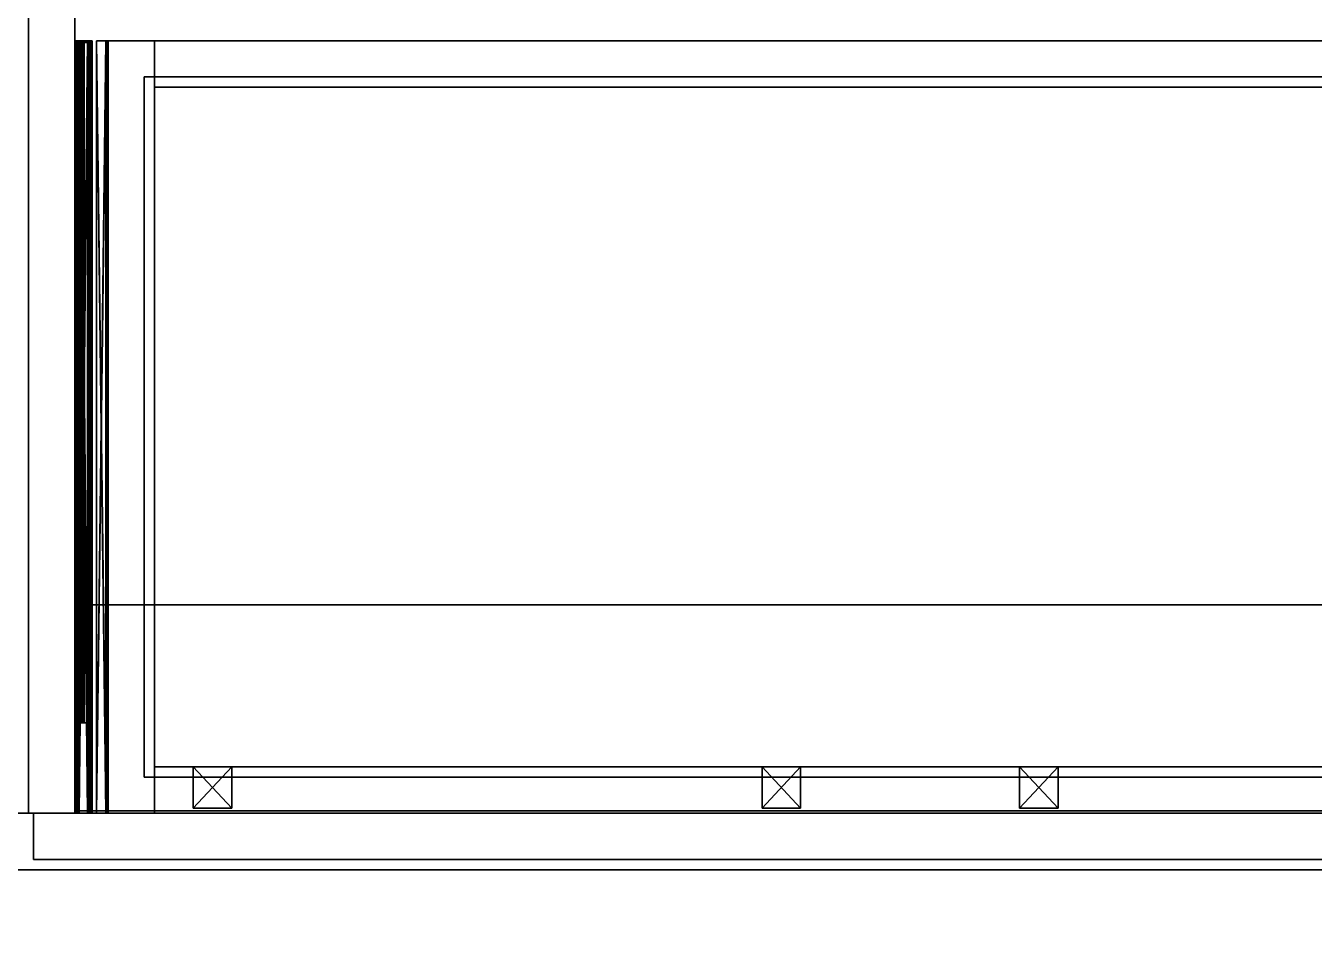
# Model space of a CAD drawing. Extents: x 0 to 5304, y -4676 to 0.
# Drawn here: x 4303 to 4803, y -1750 to -1392 of the extents above; entities that cross this region are included whole.
import ezdxf

# ---------------------------------------------------------------- set-up
doc = ezdxf.new("R2010")
doc.units = 0
for name, color, linetype in [('LAYER0', 7, 'CONTINUOUS'), ('LAYER10', 7, 'CONTINUOUS'), ('LAYER150', 45, 'CONTINUOUS'), ('LAYER19', 7, 'CONTINUOUS'), ('LAYER22', 7, 'CONTINUOUS'), ('LAYER24', 45, 'CONTINUOUS'), ('LAYER25', 7, 'CONTINUOUS'), ('LAYER26', 7, 'CONTINUOUS'), ('LAYER28', 253, 'CONTINUOUS'), ('LAYER29', 253, 'CONTINUOUS'), ('LAYER30', 253, 'CONTINUOUS'), ('LAYER31', 7, 'CONTINUOUS'), ('LAYER34', 254, 'CONTINUOUS'), ('LAYER35', 7, 'CONTINUOUS'), ('LAYER36', 7, 'CONTINUOUS'), ('LAYER67', 7, 'CONTINUOUS')]:
    doc.layers.add(name, color=color, linetype=linetype)

msp = doc.modelspace()

# ---------------------------------------------------------------- linework, layer by layer
at = {"layer": 'LAYER0'}
for points, invisible_edges in [([(5113.88, -1170), (2029.89, -3014), (2029.89, -1170), (5113.88, -1170)], 1), ([(5263.88, -4676.25), (2029.89, -3014), (5113.88, -1170), (5263.88, -4676.25)], 7), ([(2029.89, -3014, 5), (5263.88, -4676.25, 5), (2029.89, -1170, 5), (2029.89, -3014, 5)], 3), ([(2029.89, -1170, 5), (5263.88, -4676.25, 5), (5113.88, -1170, 5), (2029.89, -1170, 5)], 3)]:
    msp.add_3dface(points, dxfattribs=dict(at, invisible_edges=invisible_edges))
at = {"layer": 'LAYER10', "invisible_edges": 1}
for points in [[(4985.885, -1320, 226), (4321.885, -1698, 226), (4321.885, -1320, 226), (4985.885, -1320, 226)], [(4321.885, -1698, 226), (4985.885, -1320, 226), (4985.885, -1698, 226), (4321.885, -1698, 226)], [(4321.885, -1320, 244), (4321.885, -1698, 226), (4321.885, -1698, 244), (4321.885, -1320, 244)], [(4321.885, -1698, 226), (4321.885, -1320, 244), (4321.885, -1320, 226), (4321.885, -1698, 226)], [(4985.885, -1698, 244), (4321.885, -1320, 244), (4321.885, -1698, 244), (4985.885, -1698, 244)], [(4321.885, -1320, 244), (4985.885, -1698, 244), (4985.885, -1320, 244), (4321.885, -1320, 244)], [(4985.885, -1698, 244), (4321.885, -1698, 226), (4985.885, -1698, 226), (4985.885, -1698, 244)], [(4321.885, -1698, 226), (4985.885, -1698, 244), (4321.885, -1698, 244), (4321.885, -1698, 226)]]:
    msp.add_3dface(points, dxfattribs=at)
at = {"layer": 'LAYER150'}
for points, invisible_edges in [([(5253.885, -1320, 525), (3600.885, -1720, 525), (3600.885, -1320, 525), (5253.885, -1320, 525)], 1), ([(3600.885, -1720, 525), (5253.885, -1320, 525), (5098.885, -1720, 525), (3600.885, -1720, 525)], 3), ([(5098.885, -1720, 543), (3600.885, -1320, 543), (3600.885, -1720, 543), (5098.885, -1720, 543)], 1), ([(3600.885, -1320, 543), (5098.885, -1720, 543), (5253.885, -1320, 543), (3600.885, -1320, 543)], 3), ([(5098.885, -1720, 543), (3600.885, -1720, 525), (5098.885, -1720, 525), (5098.885, -1720, 543)], 1), ([(3600.885, -1720, 525), (5098.885, -1720, 543), (3600.885, -1720, 543), (3600.885, -1720, 525)], 1)]:
    msp.add_3dface(points, dxfattribs=dict(at, invisible_edges=invisible_edges))
at = {"layer": 'LAYER19', "invisible_edges": 1}
for points in [[(4303.885, -1320, 225), (4321.885, -1698, 225), (4303.885, -1698, 225), (4303.885, -1320, 225)], [(4321.885, -1698, 225), (4303.885, -1320, 225), (4321.885, -1320, 225), (4321.885, -1698, 225)], [(4321.885, -1320, 525), (4303.885, -1698, 525), (4321.885, -1698, 525), (4321.885, -1320, 525)], [(4303.885, -1698, 525), (4321.885, -1320, 525), (4303.885, -1320, 525), (4303.885, -1698, 525)], [(4303.885, -1698, 525), (4303.885, -1320, 225), (4303.885, -1698, 225), (4303.885, -1698, 525)], [(4303.885, -1320, 225), (4303.885, -1698, 525), (4303.885, -1320, 525), (4303.885, -1320, 225)], [(4321.885, -1320, 525), (4321.885, -1698, 225), (4321.885, -1320, 225), (4321.885, -1320, 525)], [(4321.885, -1698, 225), (4321.885, -1320, 525), (4321.885, -1698, 525), (4321.885, -1698, 225)], [(4303.885, -1698, 525), (4321.885, -1698, 225), (4321.885, -1698, 525), (4303.885, -1698, 525)], [(4321.885, -1698, 225), (4303.885, -1698, 525), (4303.885, -1698, 225), (4321.885, -1698, 225)]]:
    msp.add_3dface(points, dxfattribs=at)
at = {"layer": 'LAYER22', "invisible_edges": 1}
for points in [[(4985.885, -1617, 506.5), (4321.885, -1697, 506.5), (4321.885, -1617, 506.5), (4985.885, -1617, 506.5)], [(4321.885, -1697, 506.5), (4985.885, -1617, 506.5), (4985.885, -1697, 506.5), (4321.885, -1697, 506.5)], [(4321.885, -1617, 524.5), (4321.885, -1697, 506.5), (4321.885, -1697, 524.5), (4321.885, -1617, 524.5)], [(4321.885, -1697, 506.5), (4321.885, -1617, 524.5), (4321.885, -1617, 506.5), (4321.885, -1697, 506.5)], [(4321.885, -1617, 524.5), (4985.885, -1617, 506.5), (4321.885, -1617, 506.5), (4321.885, -1617, 524.5)], [(4985.885, -1617, 506.5), (4321.885, -1617, 524.5), (4985.885, -1617, 524.5), (4985.885, -1617, 506.5)], [(4985.885, -1697, 524.5), (4321.885, -1617, 524.5), (4321.885, -1697, 524.5), (4985.885, -1697, 524.5)], [(4321.885, -1617, 524.5), (4985.885, -1697, 524.5), (4985.885, -1617, 524.5), (4321.885, -1617, 524.5)], [(4985.885, -1697, 524.5), (4321.885, -1697, 506.5), (4985.885, -1697, 506.5), (4985.885, -1697, 524.5)], [(4321.885, -1697, 506.5), (4985.885, -1697, 524.5), (4321.885, -1697, 524.5), (4321.885, -1697, 506.5)]]:
    msp.add_3dface(points, dxfattribs=at)
at = {"layer": 'LAYER24', "invisible_edges": 1}
for points in [[(4305.885, -1698, 522), (5001.885, -1698, 228), (4305.885, -1698, 228), (4305.885, -1698, 522)], [(5001.885, -1698, 228), (4305.885, -1698, 522), (5001.885, -1698, 522), (5001.885, -1698, 228)], [(4305.885, -1716, 228), (5001.885, -1698, 228), (5001.885, -1716, 228), (4305.885, -1716, 228)], [(5001.885, -1698, 228), (4305.885, -1716, 228), (4305.885, -1698, 228), (5001.885, -1698, 228)], [(4305.885, -1698, 522), (5001.885, -1716, 522), (5001.885, -1698, 522), (4305.885, -1698, 522)], [(5001.885, -1716, 522), (4305.885, -1698, 522), (4305.885, -1716, 522), (5001.885, -1716, 522)], [(4305.885, -1716, 228), (4305.885, -1698, 522), (4305.885, -1698, 228), (4305.885, -1716, 228)], [(4305.885, -1698, 522), (4305.885, -1716, 228), (4305.885, -1716, 522), (4305.885, -1698, 522)], [(5001.885, -1716, 522), (4305.885, -1716, 228), (5001.885, -1716, 228), (5001.885, -1716, 522)], [(4305.885, -1716, 228), (5001.885, -1716, 522), (4305.885, -1716, 522), (4305.885, -1716, 228)]]:
    msp.add_3dface(points, dxfattribs=at)
at = {"layer": 'LAYER25', "invisible_edges": 1}
for points in [[(4954.885, -1398, 500), (4352.885, -1398, 250), (4352.885, -1398, 500), (4954.885, -1398, 500)], [(4352.885, -1398, 250), (4954.885, -1398, 500), (4954.885, -1398, 250), (4352.885, -1398, 250)], [(4352.885, -1416, 500), (4352.885, -1398, 250), (4352.885, -1416, 250), (4352.885, -1416, 500)], [(4352.885, -1398, 250), (4352.885, -1416, 500), (4352.885, -1398, 500), (4352.885, -1398, 250)], [(4954.885, -1416, 250), (4352.885, -1398, 250), (4954.885, -1398, 250), (4954.885, -1416, 250)], [(4352.885, -1398, 250), (4954.885, -1416, 250), (4352.885, -1416, 250), (4352.885, -1398, 250)], [(4352.885, -1416, 500), (4954.885, -1398, 500), (4352.885, -1398, 500), (4352.885, -1416, 500)], [(4954.885, -1398, 500), (4352.885, -1416, 500), (4954.885, -1416, 500), (4954.885, -1398, 500)], [(4954.885, -1416, 250), (4352.885, -1416, 500), (4352.885, -1416, 250), (4954.885, -1416, 250)], [(4352.885, -1416, 500), (4954.885, -1416, 250), (4954.885, -1416, 500), (4352.885, -1416, 500)]]:
    msp.add_3dface(points, dxfattribs=at)
at = {"layer": 'LAYER26', "invisible_edges": 1}
for points in [[(4352.885, -1680, 250), (4954.885, -1698, 250), (4352.885, -1698, 250), (4352.885, -1680, 250)], [(4954.885, -1698, 250), (4352.885, -1680, 250), (4954.885, -1680, 250), (4954.885, -1698, 250)], [(4352.885, -1698, 500), (4352.885, -1680, 250), (4352.885, -1698, 250), (4352.885, -1698, 500)], [(4352.885, -1680, 250), (4352.885, -1698, 500), (4352.885, -1680, 500), (4352.885, -1680, 250)], [(4954.885, -1680, 500), (4352.885, -1698, 500), (4954.885, -1698, 500), (4954.885, -1680, 500)], [(4352.885, -1698, 500), (4954.885, -1680, 500), (4352.885, -1680, 500), (4352.885, -1698, 500)], [(4352.885, -1680, 250), (4954.885, -1680, 500), (4954.885, -1680, 250), (4352.885, -1680, 250)], [(4954.885, -1680, 500), (4352.885, -1680, 250), (4352.885, -1680, 500), (4954.885, -1680, 500)], [(4352.885, -1698, 500), (4954.885, -1698, 250), (4954.885, -1698, 500), (4352.885, -1698, 500)], [(4954.885, -1698, 250), (4352.885, -1698, 500), (4352.885, -1698, 250), (4954.885, -1698, 250)]]:
    msp.add_3dface(points, dxfattribs=at)
at = {"layer": 'LAYER28'}
for points in [[(4382.885, -1696, 360), (4367.885, -1696, 360), (4382.885, -1680, 360), (4382.885, -1696, 360)], [(4382.885, -1680, 360), (4367.885, -1696, 360), (4367.885, -1680, 360), (4382.885, -1680, 360)], [(4382.885, -1680, 360), (4367.885, -1680, 360), (4382.885, -1680, 375), (4382.885, -1680, 360)], [(4382.885, -1680, 375), (4367.885, -1680, 360), (4367.885, -1680, 375), (4382.885, -1680, 375)], [(4382.885, -1680, 375), (4367.885, -1680, 375), (4382.885, -1696, 375), (4382.885, -1680, 375)], [(4382.885, -1696, 375), (4367.885, -1680, 375), (4367.885, -1696, 375), (4382.885, -1696, 375)], [(4367.885, -1696, 360), (4367.885, -1696, 375), (4367.885, -1680, 360), (4367.885, -1696, 360)], [(4367.885, -1680, 360), (4367.885, -1696, 375), (4367.885, -1680, 375), (4367.885, -1680, 360)], [(4382.885, -1680, 360), (4382.885, -1680, 375), (4382.885, -1696, 360), (4382.885, -1680, 360)], [(4382.885, -1696, 360), (4382.885, -1680, 375), (4382.885, -1696, 375), (4382.885, -1696, 360)], [(4382.885, -1696, 360), (4382.885, -1696, 375), (4367.885, -1696, 360), (4382.885, -1696, 360)], [(4367.885, -1696, 360), (4382.885, -1696, 375), (4367.885, -1696, 375), (4367.885, -1696, 360)]]:
    msp.add_3dface(points, dxfattribs=at)
at = {"layer": 'LAYER29'}
for points in [[(4703.885, -1696, 360), (4688.885, -1696, 360), (4703.885, -1680, 360), (4703.885, -1696, 360)], [(4703.885, -1680, 360), (4688.885, -1696, 360), (4688.885, -1680, 360), (4703.885, -1680, 360)], [(4703.885, -1680, 360), (4688.885, -1680, 360), (4703.885, -1680, 375), (4703.885, -1680, 360)], [(4703.885, -1680, 375), (4688.885, -1680, 360), (4688.885, -1680, 375), (4703.885, -1680, 375)], [(4703.885, -1680, 375), (4688.885, -1680, 375), (4703.885, -1696, 375), (4703.885, -1680, 375)], [(4703.885, -1696, 375), (4688.885, -1680, 375), (4688.885, -1696, 375), (4703.885, -1696, 375)], [(4688.885, -1696, 360), (4688.885, -1696, 375), (4688.885, -1680, 360), (4688.885, -1696, 360)], [(4688.885, -1680, 360), (4688.885, -1696, 375), (4688.885, -1680, 375), (4688.885, -1680, 360)], [(4703.885, -1680, 360), (4703.885, -1680, 375), (4703.885, -1696, 360), (4703.885, -1680, 360)], [(4703.885, -1696, 360), (4703.885, -1680, 375), (4703.885, -1696, 375), (4703.885, -1696, 360)], [(4703.885, -1696, 360), (4703.885, -1696, 375), (4688.885, -1696, 360), (4703.885, -1696, 360)], [(4688.885, -1696, 360), (4703.885, -1696, 375), (4688.885, -1696, 375), (4688.885, -1696, 360)]]:
    msp.add_3dface(points, dxfattribs=at)
at = {"layer": 'LAYER30'}
for points in [[(4603.885, -1696, 360), (4588.885, -1696, 360), (4603.885, -1680, 360), (4603.885, -1696, 360)], [(4603.885, -1680, 360), (4588.885, -1696, 360), (4588.885, -1680, 360), (4603.885, -1680, 360)], [(4603.885, -1680, 360), (4588.885, -1680, 360), (4603.885, -1680, 375), (4603.885, -1680, 360)], [(4603.885, -1680, 375), (4588.885, -1680, 360), (4588.885, -1680, 375), (4603.885, -1680, 375)], [(4603.885, -1680, 375), (4588.885, -1680, 375), (4603.885, -1696, 375), (4603.885, -1680, 375)], [(4603.885, -1696, 375), (4588.885, -1680, 375), (4588.885, -1696, 375), (4603.885, -1696, 375)], [(4588.885, -1696, 360), (4588.885, -1696, 375), (4588.885, -1680, 360), (4588.885, -1696, 360)], [(4588.885, -1680, 360), (4588.885, -1696, 375), (4588.885, -1680, 375), (4588.885, -1680, 360)], [(4603.885, -1680, 360), (4603.885, -1680, 375), (4603.885, -1696, 360), (4603.885, -1680, 360)], [(4603.885, -1696, 360), (4603.885, -1680, 375), (4603.885, -1696, 375), (4603.885, -1696, 360)], [(4603.885, -1696, 360), (4603.885, -1696, 375), (4588.885, -1696, 360), (4603.885, -1696, 360)], [(4588.885, -1696, 360), (4603.885, -1696, 375), (4588.885, -1696, 375), (4588.885, -1696, 360)]]:
    msp.add_3dface(points, dxfattribs=at)
at = {"layer": 'LAYER31', "invisible_edges": 1}
for points in [[(4334.885, -1398, 500), (4352.885, -1398, 250), (4334.885, -1398, 250), (4334.885, -1398, 500)], [(4352.885, -1398, 250), (4334.885, -1398, 500), (4352.885, -1398, 500), (4352.885, -1398, 250)], [(4334.885, -1698, 250), (4352.885, -1398, 250), (4352.885, -1698, 250), (4334.885, -1698, 250)], [(4352.885, -1398, 250), (4334.885, -1698, 250), (4334.885, -1398, 250), (4352.885, -1398, 250)], [(4334.885, -1398, 500), (4352.885, -1698, 500), (4352.885, -1398, 500), (4334.885, -1398, 500)], [(4352.885, -1698, 500), (4334.885, -1398, 500), (4334.885, -1698, 500), (4352.885, -1698, 500)], [(4334.885, -1698, 250), (4334.885, -1398, 500), (4334.885, -1398, 250), (4334.885, -1698, 250)], [(4334.885, -1398, 500), (4334.885, -1698, 250), (4334.885, -1698, 500), (4334.885, -1398, 500)], [(4352.885, -1698, 500), (4352.885, -1398, 250), (4352.885, -1398, 500), (4352.885, -1698, 500)], [(4352.885, -1398, 250), (4352.885, -1698, 500), (4352.885, -1698, 250), (4352.885, -1398, 250)], [(4352.885, -1698, 500), (4334.885, -1698, 250), (4352.885, -1698, 250), (4352.885, -1698, 500)], [(4334.885, -1698, 250), (4352.885, -1698, 500), (4334.885, -1698, 500), (4334.885, -1698, 250)]]:
    msp.add_3dface(points, dxfattribs=at)
at = {"layer": 'LAYER34'}
for points in [[(4330.335, -1698, 386.5), (4334.155, -1698, 386.5), (4334.155, -1398, 386.5), (4330.335, -1698, 386.5)], [(4330.335, -1698, 386.5), (4334.155, -1398, 386.5), (4330.335, -1398, 386.5), (4330.335, -1698, 386.5)], [(4330.335, -1698, 385.47), (4330.335, -1698, 386.5), (4330.335, -1398, 386.5), (4330.335, -1698, 385.47)], [(4330.335, -1698, 385.47), (4330.335, -1398, 386.5), (4330.335, -1398, 385.47), (4330.335, -1698, 385.47)], [(4333.945, -1698, 385.47), (4330.335, -1698, 385.47), (4330.335, -1398, 385.47), (4333.945, -1698, 385.47)], [(4333.945, -1698, 385.47), (4330.335, -1398, 385.47), (4333.945, -1398, 385.47), (4333.945, -1698, 385.47)], [(4330.335, -1698, 364.06), (4333.945, -1698, 364.06), (4333.945, -1398, 364.06), (4330.335, -1698, 364.06)], [(4330.335, -1698, 364.06), (4333.945, -1398, 364.06), (4330.335, -1398, 364.06), (4330.335, -1698, 364.06)], [(4330.335, -1698, 363.02), (4330.335, -1698, 364.06), (4330.335, -1398, 364.06), (4330.335, -1698, 363.02)], [(4330.335, -1698, 363.02), (4330.335, -1398, 364.06), (4330.335, -1398, 363.02), (4330.335, -1698, 363.02)], [(4334.155, -1698, 363.02), (4330.335, -1698, 363.02), (4330.335, -1398, 363.02), (4334.155, -1698, 363.02)], [(4334.155, -1698, 363.02), (4330.335, -1398, 363.02), (4334.155, -1398, 363.02), (4334.155, -1698, 363.02)], [(4333.945, -1698, 364.06), (4333.945, -1698, 385.47), (4333.945, -1398, 385.47), (4333.945, -1698, 364.06)], [(4333.945, -1698, 364.06), (4333.945, -1398, 385.47), (4333.945, -1398, 364.06), (4333.945, -1698, 364.06)], [(4334.635, -1698, 386.26), (4334.635, -1398, 386.26), (4334.155, -1398, 386.5), (4334.635, -1698, 386.26)], [(4334.635, -1698, 386.26), (4334.155, -1398, 386.5), (4334.155, -1698, 386.5), (4334.635, -1698, 386.26)], [(4334.155, -1698, 363.02), (4334.155, -1398, 363.02), (4334.635, -1398, 363.26), (4334.155, -1698, 363.02)], [(4334.155, -1698, 363.02), (4334.635, -1398, 363.26), (4334.635, -1698, 363.26), (4334.155, -1698, 363.02)], [(4334.835, -1698, 385.7), (4334.835, -1398, 385.7), (4334.635, -1398, 386.26), (4334.835, -1698, 385.7)], [(4334.835, -1698, 385.7), (4334.635, -1398, 386.26), (4334.635, -1698, 386.26), (4334.835, -1698, 385.7)], [(4334.635, -1698, 363.26), (4334.635, -1398, 363.26), (4334.835, -1398, 363.81), (4334.635, -1698, 363.26)], [(4334.635, -1698, 363.26), (4334.835, -1398, 363.81), (4334.835, -1698, 363.81), (4334.635, -1698, 363.26)], [(4334.835, -1698, 385.7), (4334.835, -1698, 363.81), (4334.835, -1398, 363.81), (4334.835, -1698, 385.7)], [(4334.835, -1698, 385.7), (4334.835, -1398, 363.81), (4334.835, -1398, 385.7), (4334.835, -1698, 385.7)]]:
    msp.add_3dface(points, dxfattribs=at)
at = {"layer": 'LAYER35'}
for points in [[(4321.885, -1698, 358.7), (4321.885, -1698, 399.3), (4321.885, -1398.01, 399.3), (4321.885, -1698, 358.7)], [(4321.885, -1698, 358.7), (4321.885, -1398.01, 399.3), (4321.885, -1398.01, 358.7), (4321.885, -1698, 358.7)], [(4321.885, -1398.01, 399.3), (4321.885, -1698, 399.3), (4322.415, -1698, 400.85), (4321.885, -1398.01, 399.3)], [(4321.885, -1398.01, 399.3), (4322.415, -1698, 400.85), (4322.415, -1398.01, 400.85), (4321.885, -1398.01, 399.3)], [(4322.415, -1398.01, 357.14), (4322.415, -1698, 357.14), (4321.885, -1698, 358.7), (4322.415, -1398.01, 357.14)], [(4322.415, -1398.01, 357.14), (4321.885, -1698, 358.7), (4321.885, -1398.01, 358.7), (4322.415, -1398.01, 357.14)], [(4321.885, -1398.01, 399.3), (4322.415, -1698, 400.85), (4321.885, -1698, 399.3), (4321.885, -1398.01, 399.3)], [(4321.885, -1698, 358.7), (4321.885, -1398.01, 399.3), (4321.885, -1698, 399.3), (4321.885, -1698, 358.7)], [(4321.885, -1398.01, 399.3), (4322.415, -1398.01, 400.85), (4322.415, -1698, 400.85), (4321.885, -1398.01, 399.3)], [(4321.885, -1698, 358.7), (4321.885, -1398.01, 358.7), (4321.885, -1398.01, 399.3), (4321.885, -1698, 358.7)], [(4322.415, -1398.01, 357.14), (4321.885, -1398.01, 358.7), (4321.885, -1698, 358.7), (4322.415, -1398.01, 357.14)], [(4322.415, -1398.01, 357.14), (4321.885, -1698, 358.7), (4322.415, -1698, 357.14), (4322.415, -1398.01, 357.14)], [(4322.415, -1398.01, 400.85), (4322.415, -1698, 400.85), (4323.685, -1698, 401.5), (4322.415, -1398.01, 400.85)], [(4322.415, -1398.01, 400.85), (4323.685, -1698, 401.5), (4323.685, -1398.01, 401.5), (4322.415, -1398.01, 400.85)], [(4323.685, -1398.01, 356.5), (4323.685, -1698, 356.5), (4322.415, -1698, 357.14), (4323.685, -1398.01, 356.5)], [(4323.685, -1398.01, 356.5), (4322.415, -1698, 357.14), (4322.415, -1398.01, 357.14), (4323.685, -1398.01, 356.5)], [(4322.415, -1398.01, 400.85), (4323.685, -1398.01, 401.5), (4323.685, -1698, 401.5), (4322.415, -1398.01, 400.85)], [(4322.415, -1398.01, 400.85), (4323.685, -1698, 401.5), (4322.415, -1698, 400.85), (4322.415, -1398.01, 400.85)], [(4323.685, -1398.01, 356.5), (4322.415, -1698, 357.14), (4323.685, -1698, 356.5), (4323.685, -1398.01, 356.5)], [(4323.685, -1398.01, 356.5), (4322.415, -1398.01, 357.14), (4322.415, -1698, 357.14), (4323.685, -1398.01, 356.5)], [(4322.795, -1698, 399.3), (4322.795, -1398.01, 399.3), (4323.045, -1398.01, 400.08), (4322.795, -1698, 399.3)], [(4322.795, -1698, 399.3), (4323.045, -1398.01, 400.08), (4323.045, -1698, 400.08), (4322.795, -1698, 399.3)], [(4322.795, -1698, 399.3), (4322.795, -1698, 358.7), (4322.795, -1398.01, 358.7), (4322.795, -1698, 399.3)], [(4322.795, -1698, 399.3), (4322.795, -1398.01, 358.7), (4322.795, -1398.01, 399.3), (4322.795, -1698, 399.3)], [(4323.045, -1698, 357.92), (4323.045, -1398.01, 357.92), (4322.795, -1398.01, 358.7), (4323.045, -1698, 357.92)], [(4323.045, -1698, 357.92), (4322.795, -1398.01, 358.7), (4322.795, -1698, 358.7), (4323.045, -1698, 357.92)], [(4322.795, -1698, 399.3), (4323.045, -1698, 400.08), (4323.045, -1398.01, 400.08), (4322.795, -1698, 399.3)], [(4322.795, -1698, 399.3), (4322.795, -1398.01, 358.7), (4322.795, -1698, 358.7), (4322.795, -1698, 399.3)], [(4322.795, -1698, 399.3), (4323.045, -1398.01, 400.08), (4322.795, -1398.01, 399.3), (4322.795, -1698, 399.3)], [(4322.795, -1698, 399.3), (4322.795, -1398.01, 399.3), (4322.795, -1398.01, 358.7), (4322.795, -1698, 399.3)], [(4323.045, -1698, 357.92), (4322.795, -1698, 358.7), (4322.795, -1398.01, 358.7), (4323.045, -1698, 357.92)], [(4323.045, -1698, 357.92), (4322.795, -1398.01, 358.7), (4323.045, -1398.01, 357.92), (4323.045, -1698, 357.92)], [(4323.354, -1398.66, 360.73), (4323.354, -1662.84, 360.73), (4322.985, -1662.84, 361.88), (4323.354, -1398.66, 360.73)], [(4323.354, -1398.66, 360.73), (4322.985, -1662.84, 361.88), (4322.985, -1398.66, 361.88), (4323.354, -1398.66, 360.73)], [(4322.985, -1398.66, 364.34), (4322.985, -1398.66, 361.88), (4322.985, -1662.84, 361.88), (4322.985, -1398.66, 364.34)], [(4322.985, -1398.66, 364.34), (4322.985, -1662.84, 361.88), (4322.985, -1662.84, 364.34), (4322.985, -1398.66, 364.34)], [(4323.215, -1398.66, 365.23), (4322.985, -1398.66, 364.34), (4322.985, -1662.84, 364.34), (4323.215, -1398.66, 365.23)], [(4323.215, -1398.66, 365.23), (4322.985, -1662.84, 364.34), (4323.215, -1662.84, 365.23), (4323.215, -1398.66, 365.23)], [(4322.985, -1398.66, 383.7), (4323.215, -1398.66, 382.81), (4323.215, -1662.84, 382.81), (4322.985, -1398.66, 383.7)], [(4322.985, -1398.66, 383.7), (4323.215, -1662.84, 382.81), (4322.985, -1662.84, 383.7), (4322.985, -1398.66, 383.7)], [(4322.985, -1398.66, 385.7), (4322.985, -1398.66, 383.7), (4322.985, -1662.84, 383.7), (4322.985, -1398.66, 385.7)], [(4322.985, -1398.66, 385.7), (4322.985, -1662.84, 383.7), (4322.985, -1662.84, 385.7), (4322.985, -1398.66, 385.7)], [(4322.985, -1398.66, 385.7), (4322.985, -1662.84, 385.7), (4323.385, -1662.84, 386.83), (4322.985, -1398.66, 385.7)], [(4322.985, -1398.66, 385.7), (4323.385, -1662.84, 386.83), (4323.385, -1398.66, 386.83), (4322.985, -1398.66, 385.7)], [(4322.985, -1398.66, 385.7), (4322.985, -1662.84, 385.7), (4322.985, -1662.84, 383.7), (4322.985, -1398.66, 385.7)], [(4322.985, -1398.66, 385.7), (4323.385, -1662.84, 386.83), (4322.985, -1662.84, 385.7), (4322.985, -1398.66, 385.7)], [(4322.985, -1398.66, 383.7), (4322.985, -1662.84, 383.7), (4323.215, -1662.84, 382.81), (4322.985, -1398.66, 383.7)], [(4322.985, -1398.66, 364.34), (4322.985, -1662.84, 364.34), (4322.985, -1662.84, 361.88), (4322.985, -1398.66, 364.34)], [(4323.215, -1398.66, 365.23), (4323.215, -1662.84, 365.23), (4322.985, -1662.84, 364.34), (4323.215, -1398.66, 365.23)], [(4323.354, -1398.66, 360.73), (4322.985, -1662.84, 361.88), (4323.354, -1662.84, 360.73), (4323.354, -1398.66, 360.73)], [(4322.985, -1398.66, 383.7), (4323.215, -1662.84, 382.81), (4323.215, -1398.66, 382.81), (4322.985, -1398.66, 383.7)], [(4322.985, -1398.66, 385.7), (4322.985, -1662.84, 383.7), (4322.985, -1398.66, 383.7), (4322.985, -1398.66, 385.7)], [(4322.985, -1398.66, 385.7), (4323.385, -1398.66, 386.83), (4323.385, -1662.84, 386.83), (4322.985, -1398.66, 385.7)], [(4323.215, -1398.66, 365.23), (4322.985, -1662.84, 364.34), (4322.985, -1398.66, 364.34), (4323.215, -1398.66, 365.23)], [(4322.985, -1398.66, 364.34), (4322.985, -1662.84, 361.88), (4322.985, -1398.66, 361.88), (4322.985, -1398.66, 364.34)], [(4323.354, -1398.66, 360.73), (4322.985, -1398.66, 361.88), (4322.985, -1662.84, 361.88), (4323.354, -1398.66, 360.73)], [(4323.045, -1698, 400.08), (4323.045, -1398.01, 400.08), (4323.685, -1398.01, 400.4), (4323.045, -1698, 400.08)], [(4323.045, -1698, 400.08), (4323.685, -1398.01, 400.4), (4323.685, -1698, 400.4), (4323.045, -1698, 400.08)], [(4323.045, -1698, 357.92), (4323.685, -1698, 357.6), (4323.685, -1398.01, 357.6), (4323.045, -1698, 357.92)], [(4323.045, -1698, 357.92), (4323.685, -1398.01, 357.6), (4323.045, -1398.01, 357.92), (4323.045, -1698, 357.92)], [(4323.045, -1698, 400.08), (4323.685, -1698, 400.4), (4323.685, -1398.01, 400.4), (4323.045, -1698, 400.08)], [(4323.045, -1698, 400.08), (4323.685, -1398.01, 400.4), (4323.045, -1398.01, 400.08), (4323.045, -1698, 400.08)], [(4323.045, -1698, 357.92), (4323.685, -1398.01, 357.6), (4323.685, -1698, 357.6), (4323.045, -1698, 357.92)], [(4323.045, -1698, 357.92), (4323.045, -1398.01, 357.92), (4323.685, -1398.01, 357.6), (4323.045, -1698, 357.92)], [(4323.215, -1398.66, 365.23), (4323.215, -1662.84, 365.23), (4323.854, -1662.84, 365.81), (4323.215, -1398.66, 365.23)], [(4323.215, -1398.66, 365.23), (4323.854, -1662.84, 365.81), (4323.854, -1398.66, 365.81), (4323.215, -1398.66, 365.23)], [(4323.854, -1398.66, 374.63), (4323.854, -1662.84, 374.63), (4323.215, -1662.84, 382.81), (4323.854, -1398.66, 374.63)], [(4323.854, -1398.66, 374.63), (4323.215, -1662.84, 382.81), (4323.215, -1398.66, 382.81), (4323.854, -1398.66, 374.63)], [(4323.854, -1398.66, 374.63), (4323.215, -1662.84, 382.81), (4323.854, -1662.84, 374.63), (4323.854, -1398.66, 374.63)], [(4323.215, -1398.66, 365.23), (4323.854, -1662.84, 365.81), (4323.215, -1662.84, 365.23), (4323.215, -1398.66, 365.23)], [(4323.854, -1398.66, 374.63), (4323.215, -1398.66, 382.81), (4323.215, -1662.84, 382.81), (4323.854, -1398.66, 374.63)], [(4323.215, -1398.66, 365.23), (4323.854, -1398.66, 365.81), (4323.854, -1662.84, 365.81), (4323.215, -1398.66, 365.23)], [(4323.354, -1398.66, 360.73), (4324.375, -1398.66, 360.29), (4324.375, -1662.84, 360.29), (4323.354, -1398.66, 360.73)], [(4323.354, -1398.66, 360.73), (4324.375, -1662.84, 360.29), (4323.354, -1662.84, 360.73), (4323.354, -1398.66, 360.73)], [(4323.354, -1398.66, 360.73), (4323.354, -1662.84, 360.73), (4324.375, -1662.84, 360.29), (4323.354, -1398.66, 360.73)], [(4323.354, -1398.66, 360.73), (4324.375, -1662.84, 360.29), (4324.375, -1398.66, 360.29), (4323.354, -1398.66, 360.73)], [(4323.385, -1398.66, 386.83), (4323.385, -1662.84, 386.83), (4324.375, -1662.84, 387.3), (4323.385, -1398.66, 386.83)], [(4323.385, -1398.66, 386.83), (4324.375, -1662.84, 387.3), (4324.375, -1398.66, 387.3), (4323.385, -1398.66, 386.83)], [(4323.385, -1398.66, 386.83), (4324.375, -1662.84, 387.3), (4323.385, -1662.84, 386.83), (4323.385, -1398.66, 386.83)], [(4323.385, -1398.66, 386.83), (4324.375, -1398.66, 387.3), (4324.375, -1662.84, 387.3), (4323.385, -1398.66, 386.83)], [(4323.685, -1698, 401.5), (4326.905, -1698, 401.5), (4326.905, -1398.01, 401.5), (4323.685, -1698, 401.5)], [(4323.685, -1698, 401.5), (4326.905, -1398.01, 401.5), (4323.685, -1398.01, 401.5), (4323.685, -1698, 401.5)], [(4326.905, -1698, 400.4), (4323.685, -1698, 400.4), (4323.685, -1398.01, 400.4), (4326.905, -1698, 400.4)], [(4326.905, -1698, 400.4), (4323.685, -1398.01, 400.4), (4326.905, -1398.01, 400.4), (4326.905, -1698, 400.4)], [(4326.905, -1698, 356.5), (4323.685, -1698, 356.5), (4323.685, -1398.01, 356.5), (4326.905, -1698, 356.5)], [(4326.905, -1698, 356.5), (4323.685, -1398.01, 356.5), (4326.905, -1398.01, 356.5), (4326.905, -1698, 356.5)], [(4323.685, -1698, 357.6), (4326.905, -1698, 357.6), (4326.905, -1398.01, 357.6), (4323.685, -1698, 357.6)], [(4323.685, -1698, 357.6), (4326.905, -1398.01, 357.6), (4323.685, -1398.01, 357.6), (4323.685, -1698, 357.6)], [(4326.905, -1698, 400.4), (4323.685, -1398.01, 400.4), (4323.685, -1698, 400.4), (4326.905, -1698, 400.4)], [(4323.685, -1698, 401.5), (4326.905, -1398.01, 401.5), (4326.905, -1698, 401.5), (4323.685, -1698, 401.5)], [(4323.685, -1698, 401.5), (4323.685, -1398.01, 401.5), (4326.905, -1398.01, 401.5), (4323.685, -1698, 401.5)], [(4326.905, -1698, 400.4), (4326.905, -1398.01, 400.4), (4323.685, -1398.01, 400.4), (4326.905, -1698, 400.4)], [(4326.905, -1698, 356.5), (4323.685, -1398.01, 356.5), (4323.685, -1698, 356.5), (4326.905, -1698, 356.5)], [(4326.905, -1698, 356.5), (4326.905, -1398.01, 356.5), (4323.685, -1398.01, 356.5), (4326.905, -1698, 356.5)], [(4323.685, -1698, 357.6), (4323.685, -1398.01, 357.6), (4326.905, -1398.01, 357.6), (4323.685, -1698, 357.6)], [(4323.685, -1698, 357.6), (4326.905, -1398.01, 357.6), (4326.905, -1698, 357.6), (4323.685, -1698, 357.6)], [(4324.485, -1662.84, 366.39), (4324.485, -1398.66, 366.39), (4323.854, -1398.66, 365.81), (4324.485, -1662.84, 366.39)], [(4324.485, -1662.84, 366.39), (4323.854, -1398.66, 365.81), (4323.854, -1662.84, 365.81), (4324.485, -1662.84, 366.39)], [(4323.854, -1662.84, 374.63), (4323.854, -1398.66, 374.63), (4324.485, -1398.66, 374.04), (4323.854, -1662.84, 374.63)], [(4323.854, -1662.84, 374.63), (4324.485, -1398.66, 374.04), (4324.485, -1662.84, 374.04), (4323.854, -1662.84, 374.63)], [(4323.854, -1662.84, 374.63), (4324.485, -1662.84, 374.04), (4324.485, -1398.66, 374.04), (4323.854, -1662.84, 374.63)], [(4324.485, -1662.84, 366.39), (4323.854, -1662.84, 365.81), (4323.854, -1398.66, 365.81), (4324.485, -1662.84, 366.39)], [(4323.854, -1662.84, 374.63), (4324.485, -1398.66, 374.04), (4323.854, -1398.66, 374.63), (4323.854, -1662.84, 374.63)], [(4324.485, -1662.84, 366.39), (4323.854, -1398.66, 365.81), (4324.485, -1398.66, 366.39), (4324.485, -1662.84, 366.39)], [(4323.875, -1662.84, 385.7), (4323.875, -1398.66, 385.7), (4324.015, -1398.66, 386.09), (4323.875, -1662.84, 385.7)], [(4323.875, -1662.84, 385.7), (4324.015, -1398.66, 386.09), (4324.015, -1662.84, 386.09), (4323.875, -1662.84, 385.7)], [(4323.875, -1398.66, 383.7), (4323.875, -1398.66, 385.7), (4323.875, -1662.84, 385.7), (4323.875, -1398.66, 383.7)], [(4323.875, -1398.66, 383.7), (4323.875, -1662.84, 385.7), (4323.875, -1662.84, 383.7), (4323.875, -1398.66, 383.7)], [(4323.965, -1662.84, 383.39), (4323.965, -1398.66, 383.39), (4323.875, -1398.66, 383.7), (4323.965, -1662.84, 383.39)], [(4323.965, -1662.84, 383.39), (4323.875, -1398.66, 383.7), (4323.875, -1662.84, 383.7), (4323.965, -1662.84, 383.39)], [(4323.875, -1662.84, 364.34), (4323.875, -1398.66, 364.34), (4323.965, -1398.66, 364.65), (4323.875, -1662.84, 364.34)], [(4323.875, -1662.84, 364.34), (4323.965, -1398.66, 364.65), (4323.965, -1662.84, 364.65), (4323.875, -1662.84, 364.34)], [(4323.875, -1398.66, 361.85), (4323.875, -1398.66, 364.34), (4323.875, -1662.84, 364.34), (4323.875, -1398.66, 361.85)], [(4323.875, -1398.66, 361.85), (4323.875, -1662.84, 364.34), (4323.875, -1662.84, 361.85), (4323.875, -1398.66, 361.85)], [(4323.985, -1398.66, 361.47), (4323.875, -1398.66, 361.85), (4323.875, -1662.84, 361.85), (4323.985, -1398.66, 361.47)], [(4323.985, -1398.66, 361.47), (4323.875, -1662.84, 361.85), (4323.985, -1662.84, 361.47), (4323.985, -1398.66, 361.47)], [(4323.875, -1398.66, 383.7), (4323.875, -1662.84, 383.7), (4323.875, -1662.84, 385.7), (4323.875, -1398.66, 383.7)], [(4323.875, -1662.84, 385.7), (4324.015, -1662.84, 386.09), (4324.015, -1398.66, 386.09), (4323.875, -1662.84, 385.7)], [(4323.965, -1662.84, 383.39), (4323.875, -1662.84, 383.7), (4323.875, -1398.66, 383.7), (4323.965, -1662.84, 383.39)], [(4323.875, -1398.66, 361.85), (4323.875, -1662.84, 361.85), (4323.875, -1662.84, 364.34), (4323.875, -1398.66, 361.85)], [(4323.875, -1662.84, 364.34), (4323.965, -1662.84, 364.65), (4323.965, -1398.66, 364.65), (4323.875, -1662.84, 364.34)], [(4323.985, -1398.66, 361.47), (4323.985, -1662.84, 361.47), (4323.875, -1662.84, 361.85), (4323.985, -1398.66, 361.47)], [(4323.875, -1398.66, 383.7), (4323.875, -1662.84, 385.7), (4323.875, -1398.66, 385.7), (4323.875, -1398.66, 383.7)], [(4323.875, -1662.84, 385.7), (4324.015, -1398.66, 386.09), (4323.875, -1398.66, 385.7), (4323.875, -1662.84, 385.7)], [(4323.965, -1662.84, 383.39), (4323.875, -1398.66, 383.7), (4323.965, -1398.66, 383.39), (4323.965, -1662.84, 383.39)], [(4323.875, -1398.66, 361.85), (4323.875, -1662.84, 364.34), (4323.875, -1398.66, 364.34), (4323.875, -1398.66, 361.85)], [(4323.875, -1662.84, 364.34), (4323.965, -1398.66, 364.65), (4323.875, -1398.66, 364.34), (4323.875, -1662.84, 364.34)], [(4323.985, -1398.66, 361.47), (4323.875, -1662.84, 361.85), (4323.875, -1398.66, 361.85), (4323.985, -1398.66, 361.47)], [(4324.185, -1662.84, 383.18), (4324.185, -1398.66, 383.18), (4323.965, -1398.66, 383.39), (4324.185, -1662.84, 383.18)], [(4324.185, -1662.84, 383.18), (4323.965, -1398.66, 383.39), (4323.965, -1662.84, 383.39), (4324.185, -1662.84, 383.18)], [(4323.965, -1398.66, 364.65), (4324.185, -1398.66, 364.85), (4324.185, -1662.84, 364.85), (4323.965, -1398.66, 364.65)], [(4323.965, -1398.66, 364.65), (4324.185, -1662.84, 364.85), (4323.965, -1662.84, 364.65), (4323.965, -1398.66, 364.65)], [(4324.185, -1662.84, 383.18), (4323.965, -1662.84, 383.39), (4323.965, -1398.66, 383.39), (4324.185, -1662.84, 383.18)], [(4323.965, -1398.66, 364.65), (4323.965, -1662.84, 364.65), (4324.185, -1662.84, 364.85), (4323.965, -1398.66, 364.65)], [(4324.185, -1662.84, 383.18), (4323.965, -1398.66, 383.39), (4324.185, -1398.66, 383.18), (4324.185, -1662.84, 383.18)], [(4323.965, -1398.66, 364.65), (4324.185, -1662.84, 364.85), (4324.185, -1398.66, 364.85), (4323.965, -1398.66, 364.65)], [(4324.315, -1662.84, 361.33), (4324.315, -1398.66, 361.33), (4323.985, -1398.66, 361.47), (4324.315, -1662.84, 361.33)], [(4324.315, -1662.84, 361.33), (4323.985, -1398.66, 361.47), (4323.985, -1662.84, 361.47), (4324.315, -1662.84, 361.33)], [(4324.315, -1662.84, 361.33), (4323.985, -1662.84, 361.47), (4323.985, -1398.66, 361.47), (4324.315, -1662.84, 361.33)], [(4324.315, -1662.84, 361.33), (4323.985, -1398.66, 361.47), (4324.315, -1398.66, 361.33), (4324.315, -1662.84, 361.33)], [(4324.015, -1398.66, 386.09), (4324.354, -1398.66, 386.26), (4324.354, -1662.84, 386.26), (4324.015, -1398.66, 386.09)], [(4324.015, -1398.66, 386.09), (4324.354, -1662.84, 386.26), (4324.015, -1662.84, 386.09), (4324.015, -1398.66, 386.09)], [(4324.015, -1398.66, 386.09), (4324.015, -1662.84, 386.09), (4324.354, -1662.84, 386.26), (4324.015, -1398.66, 386.09)], [(4324.015, -1398.66, 386.09), (4324.354, -1662.84, 386.26), (4324.354, -1398.66, 386.26), (4324.015, -1398.66, 386.09)], [(4324.185, -1398.66, 383.18), (4324.185, -1662.84, 383.18), (4325.225, -1662.84, 374.62), (4324.185, -1398.66, 383.18)], [(4324.185, -1398.66, 383.18), (4325.225, -1662.84, 374.62), (4325.225, -1398.66, 374.62), (4324.185, -1398.66, 383.18)], [(4325.225, -1398.66, 365.82), (4325.225, -1662.84, 365.82), (4324.185, -1662.84, 364.85), (4325.225, -1398.66, 365.82)], [(4325.225, -1398.66, 365.82), (4324.185, -1662.84, 364.85), (4324.185, -1398.66, 364.85), (4325.225, -1398.66, 365.82)], [(4324.185, -1398.66, 383.18), (4325.225, -1662.84, 374.62), (4324.185, -1662.84, 383.18), (4324.185, -1398.66, 383.18)], [(4325.225, -1398.66, 365.82), (4324.185, -1662.84, 364.85), (4325.225, -1662.84, 365.82), (4325.225, -1398.66, 365.82)], [(4324.185, -1398.66, 383.18), (4325.225, -1398.66, 374.62), (4325.225, -1662.84, 374.62), (4324.185, -1398.66, 383.18)], [(4325.225, -1398.66, 365.82), (4324.185, -1398.66, 364.85), (4324.185, -1662.84, 364.85), (4325.225, -1398.66, 365.82)], [(4324.315, -1398.66, 361.33), (4324.315, -1662.84, 361.33), (4326.854, -1662.84, 361.72), (4324.315, -1398.66, 361.33)], [(4324.315, -1398.66, 361.33), (4326.854, -1662.84, 361.72), (4326.854, -1398.66, 361.72), (4324.315, -1398.66, 361.33)], [(4324.315, -1398.66, 361.33), (4326.854, -1662.84, 361.72), (4324.315, -1662.84, 361.33), (4324.315, -1398.66, 361.33)], [(4324.315, -1398.66, 361.33), (4326.854, -1398.66, 361.72), (4326.854, -1662.84, 361.72), (4324.315, -1398.66, 361.33)], [(4326.854, -1398.66, 385.87), (4326.854, -1662.84, 385.87), (4324.354, -1662.84, 386.26), (4326.854, -1398.66, 385.87)], [(4326.854, -1398.66, 385.87), (4324.354, -1662.84, 386.26), (4324.354, -1398.66, 386.26), (4326.854, -1398.66, 385.87)], [(4326.854, -1398.66, 385.87), (4324.354, -1662.84, 386.26), (4326.854, -1662.84, 385.87), (4326.854, -1398.66, 385.87)], [(4326.854, -1398.66, 385.87), (4324.354, -1398.66, 386.26), (4324.354, -1662.84, 386.26), (4326.854, -1398.66, 385.87)], [(4324.375, -1398.66, 387.3), (4324.375, -1662.84, 387.3), (4326.915, -1662.84, 386.9), (4324.375, -1398.66, 387.3)], [(4324.375, -1398.66, 387.3), (4326.915, -1662.84, 386.9), (4326.915, -1398.66, 386.9), (4324.375, -1398.66, 387.3)], [(4326.915, -1398.66, 360.69), (4326.915, -1662.84, 360.69), (4324.375, -1662.84, 360.29), (4326.915, -1398.66, 360.69)], [(4326.915, -1398.66, 360.69), (4324.375, -1662.84, 360.29), (4324.375, -1398.66, 360.29), (4326.915, -1398.66, 360.69)], [(4324.375, -1398.66, 387.3), (4326.915, -1662.84, 386.9), (4324.375, -1662.84, 387.3), (4324.375, -1398.66, 387.3)], [(4326.915, -1398.66, 360.69), (4324.375, -1662.84, 360.29), (4326.915, -1662.84, 360.69), (4326.915, -1398.66, 360.69)], [(4324.375, -1398.66, 387.3), (4326.915, -1398.66, 386.9), (4326.915, -1662.84, 386.9), (4324.375, -1398.66, 387.3)], [(4326.915, -1398.66, 360.69), (4324.375, -1398.66, 360.29), (4324.375, -1662.84, 360.29), (4326.915, -1398.66, 360.69)], [(4324.715, -1662.84, 367.28), (4324.715, -1398.66, 367.28), (4324.485, -1398.66, 366.39), (4324.715, -1662.84, 367.28)], [(4324.715, -1662.84, 367.28), (4324.485, -1398.66, 366.39), (4324.485, -1662.84, 366.39), (4324.715, -1662.84, 367.28)], [(4324.485, -1662.84, 374.04), (4324.485, -1398.66, 374.04), (4324.715, -1398.66, 373.15), (4324.485, -1662.84, 374.04)], [(4324.485, -1662.84, 374.04), (4324.715, -1398.66, 373.15), (4324.715, -1662.84, 373.15), (4324.485, -1662.84, 374.04)], [(4324.485, -1662.84, 374.04), (4324.715, -1662.84, 373.15), (4324.715, -1398.66, 373.15), (4324.485, -1662.84, 374.04)], [(4324.715, -1662.84, 367.28), (4324.485, -1662.84, 366.39), (4324.485, -1398.66, 366.39), (4324.715, -1662.84, 367.28)], [(4324.715, -1662.84, 367.28), (4324.485, -1398.66, 366.39), (4324.715, -1398.66, 367.28), (4324.715, -1662.84, 367.28)], [(4324.485, -1662.84, 374.04), (4324.715, -1398.66, 373.15), (4324.485, -1398.66, 374.04), (4324.485, -1662.84, 374.04)], [(4324.715, -1398.66, 373.15), (4324.715, -1398.66, 367.28), (4324.715, -1662.84, 367.28), (4324.715, -1398.66, 373.15)], [(4324.715, -1398.66, 373.15), (4324.715, -1662.84, 367.28), (4324.715, -1662.84, 373.15), (4324.715, -1398.66, 373.15)], [(4324.715, -1398.66, 373.15), (4324.715, -1662.84, 373.15), (4324.715, -1662.84, 367.28), (4324.715, -1398.66, 373.15)], [(4324.715, -1398.66, 373.15), (4324.715, -1662.84, 367.28), (4324.715, -1398.66, 367.28), (4324.715, -1398.66, 373.15)], [(4325.225, -1398.66, 374.62), (4325.225, -1662.84, 374.62), (4325.615, -1662.84, 373.15), (4325.225, -1398.66, 374.62)], [(4325.225, -1398.66, 374.62), (4325.615, -1662.84, 373.15), (4325.615, -1398.66, 373.15), (4325.225, -1398.66, 374.62)], [(4325.615, -1398.66, 367.28), (4325.615, -1662.84, 367.28), (4325.225, -1662.84, 365.82), (4325.615, -1398.66, 367.28)], [(4325.615, -1398.66, 367.28), (4325.225, -1662.84, 365.82), (4325.225, -1398.66, 365.82), (4325.615, -1398.66, 367.28)], [(4325.225, -1398.66, 374.62), (4325.615, -1662.84, 373.15), (4325.225, -1662.84, 374.62), (4325.225, -1398.66, 374.62)], [(4325.615, -1398.66, 367.28), (4325.225, -1662.84, 365.82), (4325.615, -1662.84, 367.28), (4325.615, -1398.66, 367.28)], [(4325.225, -1398.66, 374.62), (4325.615, -1398.66, 373.15), (4325.615, -1662.84, 373.15), (4325.225, -1398.66, 374.62)], [(4325.615, -1398.66, 367.28), (4325.225, -1398.66, 365.82), (4325.225, -1662.84, 365.82), (4325.615, -1398.66, 367.28)], [(4325.615, -1398.66, 367.28), (4325.615, -1398.66, 373.15), (4325.615, -1662.84, 373.15), (4325.615, -1398.66, 367.28)], [(4325.615, -1398.66, 367.28), (4325.615, -1662.84, 373.15), (4325.615, -1662.84, 367.28), (4325.615, -1398.66, 367.28)], [(4325.615, -1398.66, 367.28), (4325.615, -1662.84, 367.28), (4325.615, -1662.84, 373.15), (4325.615, -1398.66, 367.28)], [(4325.615, -1398.66, 367.28), (4325.615, -1662.84, 373.15), (4325.615, -1398.66, 373.15), (4325.615, -1398.66, 367.28)], [(4326.915, -1398.66, 386.9), (4326.915, -1662.84, 386.9), (4326.854, -1662.84, 385.87), (4326.915, -1398.66, 386.9)], [(4326.915, -1398.66, 386.9), (4326.854, -1662.84, 385.87), (4326.854, -1398.66, 385.87), (4326.915, -1398.66, 386.9)], [(4326.854, -1398.66, 361.72), (4326.854, -1662.84, 361.72), (4326.915, -1662.84, 360.69), (4326.854, -1398.66, 361.72)], [(4326.854, -1398.66, 361.72), (4326.915, -1662.84, 360.69), (4326.915, -1398.66, 360.69), (4326.854, -1398.66, 361.72)], [(4326.915, -1398.66, 386.9), (4326.854, -1662.84, 385.87), (4326.915, -1662.84, 386.9), (4326.915, -1398.66, 386.9)], [(4326.854, -1398.66, 361.72), (4326.915, -1662.84, 360.69), (4326.854, -1662.84, 361.72), (4326.854, -1398.66, 361.72)], [(4326.915, -1398.66, 386.9), (4326.854, -1398.66, 385.87), (4326.854, -1662.84, 385.87), (4326.915, -1398.66, 386.9)], [(4326.854, -1398.66, 361.72), (4326.915, -1398.66, 360.69), (4326.915, -1662.84, 360.69), (4326.854, -1398.66, 361.72)], [(4326.905, -1698, 401.5), (4328.165, -1698, 400.85), (4328.165, -1398.01, 400.85), (4326.905, -1698, 401.5)], [(4326.905, -1698, 401.5), (4328.165, -1398.01, 400.85), (4326.905, -1398.01, 401.5), (4326.905, -1698, 401.5)], [(4326.905, -1698, 400.4), (4326.905, -1398.01, 400.4), (4327.535, -1398.01, 400.08), (4326.905, -1698, 400.4)], [(4326.905, -1698, 400.4), (4327.535, -1398.01, 400.08), (4327.535, -1698, 400.08), (4326.905, -1698, 400.4)], [(4328.165, -1398.01, 357.14), (4328.165, -1698, 357.14), (4326.905, -1698, 356.5), (4328.165, -1398.01, 357.14)], [(4328.165, -1398.01, 357.14), (4326.905, -1698, 356.5), (4326.905, -1398.01, 356.5), (4328.165, -1398.01, 357.14)], [(4327.535, -1698, 357.92), (4327.535, -1398.01, 357.92), (4326.905, -1398.01, 357.6), (4327.535, -1698, 357.92)], [(4327.535, -1698, 357.92), (4326.905, -1398.01, 357.6), (4326.905, -1698, 357.6), (4327.535, -1698, 357.92)], [(4326.905, -1698, 400.4), (4327.535, -1698, 400.08), (4327.535, -1398.01, 400.08), (4326.905, -1698, 400.4)], [(4326.905, -1698, 401.5), (4328.165, -1398.01, 400.85), (4328.165, -1698, 400.85), (4326.905, -1698, 401.5)], [(4326.905, -1698, 401.5), (4326.905, -1398.01, 401.5), (4328.165, -1398.01, 400.85), (4326.905, -1698, 401.5)], [(4328.165, -1398.01, 357.14), (4326.905, -1398.01, 356.5), (4326.905, -1698, 356.5), (4328.165, -1398.01, 357.14)], [(4328.165, -1398.01, 357.14), (4326.905, -1698, 356.5), (4328.165, -1698, 357.14), (4328.165, -1398.01, 357.14)], [(4327.535, -1698, 357.92), (4326.905, -1698, 357.6), (4326.905, -1398.01, 357.6), (4327.535, -1698, 357.92)], [(4327.535, -1698, 357.92), (4326.905, -1398.01, 357.6), (4327.535, -1398.01, 357.92), (4327.535, -1698, 357.92)], [(4326.905, -1698, 400.4), (4327.535, -1398.01, 400.08), (4326.905, -1398.01, 400.4), (4326.905, -1698, 400.4)], [(4327.535, -1698, 400.08), (4327.535, -1398.01, 400.08), (4327.795, -1398.01, 399.3), (4327.535, -1698, 400.08)], [(4327.535, -1698, 400.08), (4327.795, -1398.01, 399.3), (4327.795, -1698, 399.3), (4327.535, -1698, 400.08)], [(4327.795, -1698, 358.7), (4327.795, -1398.01, 358.7), (4327.535, -1398.01, 357.92), (4327.795, -1698, 358.7)], [(4327.795, -1698, 358.7), (4327.535, -1398.01, 357.92), (4327.535, -1698, 357.92), (4327.795, -1698, 358.7)], [(4327.535, -1698, 400.08), (4327.795, -1698, 399.3), (4327.795, -1398.01, 399.3), (4327.535, -1698, 400.08)], [(4327.795, -1698, 358.7), (4327.535, -1698, 357.92), (4327.535, -1398.01, 357.92), (4327.795, -1698, 358.7)], [(4327.795, -1698, 358.7), (4327.535, -1398.01, 357.92), (4327.795, -1398.01, 358.7), (4327.795, -1698, 358.7)], [(4327.535, -1698, 400.08), (4327.795, -1398.01, 399.3), (4327.535, -1398.01, 400.08), (4327.535, -1698, 400.08)], [(4328.695, -1698, 396), (4327.795, -1698, 396), (4327.795, -1398.01, 396), (4328.695, -1698, 396)], [(4328.695, -1698, 396), (4327.795, -1398.01, 396), (4328.695, -1398.01, 396), (4328.695, -1698, 396)], [(4327.795, -1698, 396), (4327.795, -1698, 399.3), (4327.795, -1398.01, 399.3), (4327.795, -1698, 396)], [(4327.795, -1698, 396), (4327.795, -1398.01, 399.3), (4327.795, -1398.01, 396), (4327.795, -1698, 396)], [(4327.795, -1698, 358.7), (4327.795, -1698, 360.9), (4327.795, -1398.01, 360.9), (4327.795, -1698, 358.7)], [(4327.795, -1698, 358.7), (4327.795, -1398.01, 360.9), (4327.795, -1398.01, 358.7), (4327.795, -1698, 358.7)], [(4327.795, -1698, 360.9), (4328.695, -1698, 360.9), (4328.695, -1398.01, 360.9), (4327.795, -1698, 360.9)], [(4327.795, -1698, 360.9), (4328.695, -1398.01, 360.9), (4327.795, -1398.01, 360.9), (4327.795, -1698, 360.9)], [(4328.695, -1698, 396), (4327.795, -1398.01, 396), (4327.795, -1698, 396), (4328.695, -1698, 396)], [(4327.795, -1698, 396), (4327.795, -1398.01, 399.3), (4327.795, -1698, 399.3), (4327.795, -1698, 396)], [(4328.695, -1698, 396), (4328.695, -1398.01, 396), (4327.795, -1398.01, 396), (4328.695, -1698, 396)], [(4327.795, -1698, 358.7), (4327.795, -1398.01, 360.9), (4327.795, -1698, 360.9), (4327.795, -1698, 358.7)], [(4327.795, -1698, 360.9), (4328.695, -1398.01, 360.9), (4328.695, -1698, 360.9), (4327.795, -1698, 360.9)], [(4327.795, -1698, 360.9), (4327.795, -1398.01, 360.9), (4328.695, -1398.01, 360.9), (4327.795, -1698, 360.9)], [(4327.795, -1698, 358.7), (4327.795, -1398.01, 358.7), (4327.795, -1398.01, 360.9), (4327.795, -1698, 358.7)], [(4327.795, -1698, 396), (4327.795, -1398.01, 396), (4327.795, -1398.01, 399.3), (4327.795, -1698, 396)], [(4328.165, -1398.01, 400.85), (4328.165, -1698, 400.85), (4328.695, -1698, 399.3), (4328.165, -1398.01, 400.85)], [(4328.165, -1398.01, 400.85), (4328.695, -1698, 399.3), (4328.695, -1398.01, 399.3), (4328.165, -1398.01, 400.85)], [(4328.695, -1398.01, 358.7), (4328.695, -1698, 358.7), (4328.165, -1698, 357.14), (4328.695, -1398.01, 358.7)], [(4328.695, -1398.01, 358.7), (4328.165, -1698, 357.14), (4328.165, -1398.01, 357.14), (4328.695, -1398.01, 358.7)], [(4328.165, -1398.01, 400.85), (4328.695, -1698, 399.3), (4328.165, -1698, 400.85), (4328.165, -1398.01, 400.85)], [(4328.165, -1398.01, 400.85), (4328.695, -1398.01, 399.3), (4328.695, -1698, 399.3), (4328.165, -1398.01, 400.85)], [(4328.695, -1398.01, 358.7), (4328.165, -1398.01, 357.14), (4328.165, -1698, 357.14), (4328.695, -1398.01, 358.7)], [(4328.695, -1398.01, 358.7), (4328.165, -1698, 357.14), (4328.695, -1698, 358.7), (4328.695, -1398.01, 358.7)], [(4328.695, -1698, 399.3), (4328.695, -1698, 396), (4328.695, -1398.01, 396), (4328.695, -1698, 399.3)], [(4328.695, -1698, 399.3), (4328.695, -1398.01, 396), (4328.695, -1398.01, 399.3), (4328.695, -1698, 399.3)], [(4328.695, -1698, 360.9), (4328.695, -1698, 358.7), (4328.695, -1398.01, 358.7), (4328.695, -1698, 360.9)], [(4328.695, -1698, 360.9), (4328.695, -1398.01, 358.7), (4328.695, -1398.01, 360.9), (4328.695, -1698, 360.9)], [(4328.695, -1698, 399.3), (4328.695, -1398.01, 396), (4328.695, -1698, 396), (4328.695, -1698, 399.3)], [(4328.695, -1698, 399.3), (4328.695, -1398.01, 399.3), (4328.695, -1398.01, 396), (4328.695, -1698, 399.3)], [(4328.695, -1698, 360.9), (4328.695, -1398.01, 360.9), (4328.695, -1398.01, 358.7), (4328.695, -1698, 360.9)], [(4328.695, -1698, 360.9), (4328.695, -1398.01, 358.7), (4328.695, -1698, 358.7), (4328.695, -1698, 360.9)]]:
    msp.add_3dface(points, dxfattribs=at)
at = {"layer": 'LAYER36', "invisible_edges": 1}
for points in [[(4958.885, -1412, 263.5), (4348.885, -1684, 263.5), (4348.885, -1412, 263.5), (4958.885, -1412, 263.5)], [(4348.885, -1684, 263.5), (4958.885, -1412, 263.5), (4958.885, -1684, 263.5), (4348.885, -1684, 263.5)], [(4348.885, -1412, 269.5), (4348.885, -1684, 263.5), (4348.885, -1684, 269.5), (4348.885, -1412, 269.5)], [(4348.885, -1684, 263.5), (4348.885, -1412, 269.5), (4348.885, -1412, 263.5), (4348.885, -1684, 263.5)], [(4348.885, -1412, 269.5), (4958.885, -1412, 263.5), (4348.885, -1412, 263.5), (4348.885, -1412, 269.5)], [(4958.885, -1412, 263.5), (4348.885, -1412, 269.5), (4958.885, -1412, 269.5), (4958.885, -1412, 263.5)], [(4958.885, -1684, 269.5), (4348.885, -1412, 269.5), (4348.885, -1684, 269.5), (4958.885, -1684, 269.5)], [(4348.885, -1412, 269.5), (4958.885, -1684, 269.5), (4958.885, -1412, 269.5), (4348.885, -1412, 269.5)], [(4958.885, -1684, 269.5), (4348.885, -1684, 263.5), (4958.885, -1684, 263.5), (4958.885, -1684, 269.5)], [(4348.885, -1684, 263.5), (4958.885, -1684, 269.5), (4348.885, -1684, 269.5), (4348.885, -1684, 263.5)]]:
    msp.add_3dface(points, dxfattribs=at)
at = {"layer": 'LAYER67', "invisible_edges": 1}
for points in [[(4285.885, -1320, 225), (4303.885, -1698, 225), (4285.885, -1698, 225), (4285.885, -1320, 225)], [(4303.885, -1698, 225), (4285.885, -1320, 225), (4303.885, -1320, 225), (4303.885, -1698, 225)], [(4303.885, -1320, 525), (4285.885, -1698, 525), (4303.885, -1698, 525), (4303.885, -1320, 525)], [(4285.885, -1698, 525), (4303.885, -1320, 525), (4285.885, -1320, 525), (4285.885, -1698, 525)], [(4303.885, -1698, 225), (4303.885, -1320, 525), (4303.885, -1698, 525), (4303.885, -1698, 225)], [(4303.885, -1320, 525), (4303.885, -1698, 225), (4303.885, -1320, 225), (4303.885, -1320, 525)], [(4303.885, -1698, 225), (4285.885, -1698, 525), (4285.885, -1698, 225), (4303.885, -1698, 225)], [(4285.885, -1698, 525), (4303.885, -1698, 225), (4303.885, -1698, 525), (4285.885, -1698, 525)]]:
    msp.add_3dface(points, dxfattribs=at)

doc.saveas('drawing.dxf')
